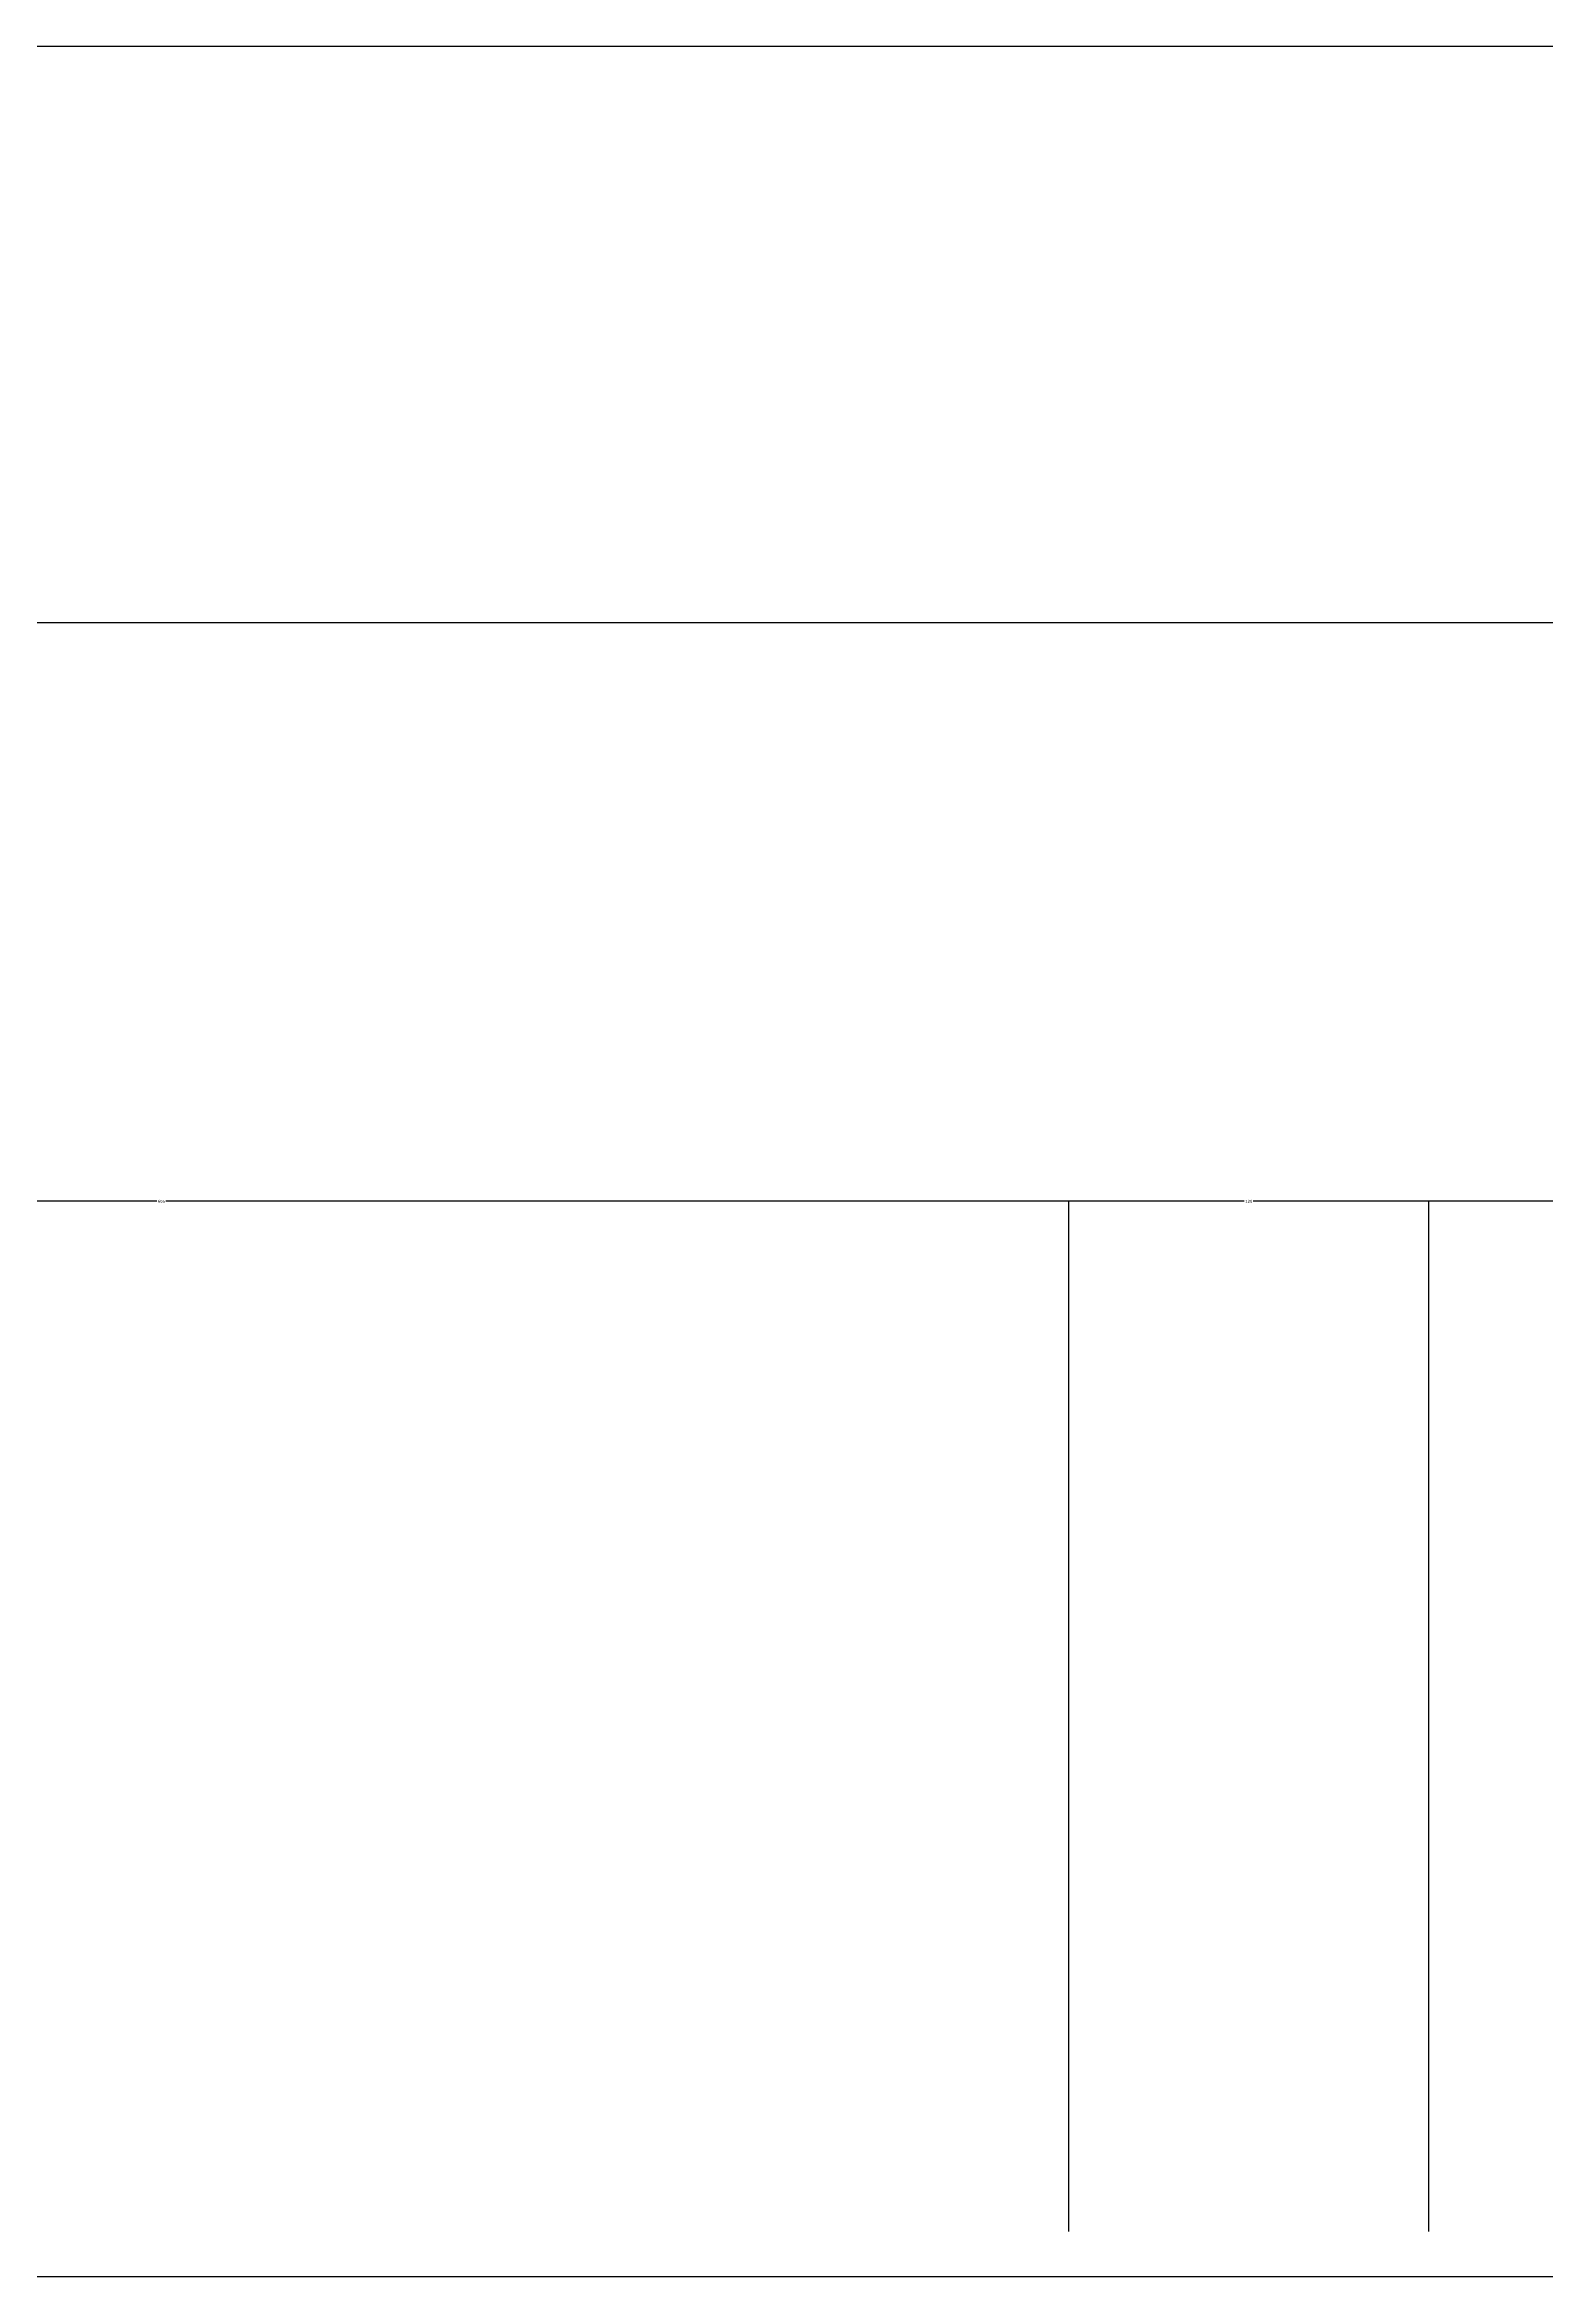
# Model space of a CAD drawing. Header units: metres. Extents: x -855790 to -837970, y 565220 to 577820.
# Drawn here: x -851826 to -851325, y 576195 to 576940 of the extents above; entities that cross this region are included whole.
import ezdxf

# ---------------------------------------------------------------- set-up
doc = ezdxf.new("R2010")
doc.units = ezdxf.units.M
for name, color, linetype in [('AXIS', 3, 'Continuous'), ('PUB_DIM', 3, 'Continuous'), ('WALL', 2, 'Continuous')]:
    doc.layers.add(name, color=color, linetype=linetype)
doc.dimstyles.get("Standard").update_dxf_attribs({"dimtxt": 2.5, "dimasz": 2.5, "dimexe": 1.25, "dimexo": 0.625, "dimtad": 1, "dimcen": 2.5, "dimazin": 3, "dimtfac": 1, "dimtmove": 0, "dimatfit": 3})

# ---------------------------------------------------------------- blocks, each defined once
blk = doc.blocks.new('*D36')
for p, q in [((-851788.12, 576554.65), (-852089.37, 576554.65)), ((-852089.12, 576211.35), (-852089.12, 576554.65)), ((-851483.87, 576554.65), (-851785.12, 576554.65)), ((-851484.12, 576211.35), (-851484.12, 576554.65))]:
    blk.add_line(p, q)
at = {"layer": 'Defpoints'}
for p in [(-851484.12, 576554.65), (-852089.12, 576211.35), (-851484.12, 576211.35)]:
    blk.add_point(p, dxfattribs=at)
at = {"layer": 'AXIS', "insert": (-851786.62, 576554.65), "char_height": 1, "attachment_point": 5}
blk.add_mtext('605', dxfattribs=at)
blk = doc.blocks.new('*D37')
for p, q in [((-850716.12, 576747.41), (-852214.37, 576747.41)), ((-852214.12, 576195.44), (-852214.12, 576747.41)), ((-849213.87, 576747.41), (-850712.12, 576747.41)), ((-849214.12, 576195.44), (-849214.12, 576747.41))]:
    blk.add_line(p, q)
at = {"layer": 'Defpoints'}
for p in [(-849214.12, 576747.41), (-852214.12, 576195.44), (-849214.12, 576195.44)]:
    blk.add_point(p, dxfattribs=at)
at = {"layer": 'PUB_DIM', "insert": (-850714.12, 576747.41), "char_height": 1, "attachment_point": 5}
blk.add_mtext('3000', dxfattribs=at)
blk = doc.blocks.new('*D38')
for p, q in [((-850716.12, 576939.38), (-853039.37, 576939.38)), ((-853039.12, 576195.44), (-853039.12, 576939.38)), ((-848388.87, 576939.38), (-850712.12, 576939.38)), ((-848389.12, 576195.44), (-848389.12, 576939.38))]:
    blk.add_line(p, q)
at = {"layer": 'Defpoints'}
for p in [(-848389.12, 576939.38), (-853039.12, 576195.44), (-848389.12, 576195.44)]:
    blk.add_point(p, dxfattribs=at)
at = {"layer": 'PUB_DIM', "insert": (-850714.12, 576939.38), "char_height": 1, "attachment_point": 5}
blk.add_mtext('4650', dxfattribs=at)
blk = doc.blocks.new('*D71')
for p, q in [((-851425.62, 576554.65), (-851484.37, 576554.65)), ((-851484.12, 576211.35), (-851484.12, 576554.65)), ((-851363.87, 576554.65), (-851422.62, 576554.65)), ((-851364.12, 576211.35), (-851364.12, 576554.65))]:
    blk.add_line(p, q)
at = {"layer": 'Defpoints'}
for p in [(-851364.12, 576554.65), (-851484.12, 576211.35), (-851364.12, 576211.35)]:
    blk.add_point(p, dxfattribs=at)
at = {"layer": 'AXIS', "insert": (-851424.12, 576554.65), "char_height": 1, "attachment_point": 5}
blk.add_mtext('120', dxfattribs=at)
blk = doc.blocks.new('*D72')
for p, q in [((-850716.12, 576554.65), (-851364.37, 576554.65)), ((-851364.12, 576211.35), (-851364.12, 576554.65)), ((-850063.87, 576554.65), (-850712.12, 576554.65)), ((-850064.12, 576211.35), (-850064.12, 576554.65))]:
    blk.add_line(p, q)
at = {"layer": 'Defpoints'}
for p in [(-850064.12, 576554.65), (-851364.12, 576211.35), (-850064.12, 576211.35)]:
    blk.add_point(p, dxfattribs=at)
at = {"layer": 'AXIS', "insert": (-850714.12, 576554.65), "char_height": 1, "attachment_point": 5}
blk.add_mtext('1300', dxfattribs=at)

msp = doc.modelspace()

# ---------------------------------------------------------------- linework, layer by layer
at = {"layer": 'WALL'}
msp.add_line((-853039.12, 576196.34), (-848389.12, 576196.34), dxfattribs=at)

# ---------------------------------------------------------------- dimensions: what is measured, and where the dimension line sits
at = {"layer": 'AXIS'}
for base, p1, p2, picture, middle in [((-851484.12, 576554.65), (-851484.12, 576211.35), (-852089.12, 576211.35), '*D36', (-851786.62, 576554.65)), ((-851364.12, 576554.65), (-851364.12, 576211.35), (-851484.12, 576211.35), '*D71', (-851424.12, 576554.65)), ((-850064.12, 576554.65), (-850064.12, 576211.35), (-851364.12, 576211.35), '*D72', (-850714.12, 576554.65))]:
    dim = msp.add_linear_dim(base=base, p1=p1, p2=p2, dimstyle='Standard', dxfattribs=at)
    dim.commit()
    dim.dimension.update_dxf_attribs({"geometry": picture, "text_midpoint": middle})
at = {"layer": 'PUB_DIM'}
for base, p1, p2, picture, middle in [((-848389.12, 576939.38), (-848389.12, 576195.44), (-853039.12, 576195.44), '*D38', (-850714.12, 576939.38)), ((-849214.12, 576747.41), (-849214.12, 576195.44), (-852214.12, 576195.44), '*D37', (-850714.12, 576747.41))]:
    dim = msp.add_linear_dim(base=base, p1=p1, p2=p2, dimstyle='Standard', dxfattribs=at)
    dim.commit()
    dim.dimension.update_dxf_attribs({"geometry": picture, "text_midpoint": middle})

doc.saveas('drawing.dxf')
